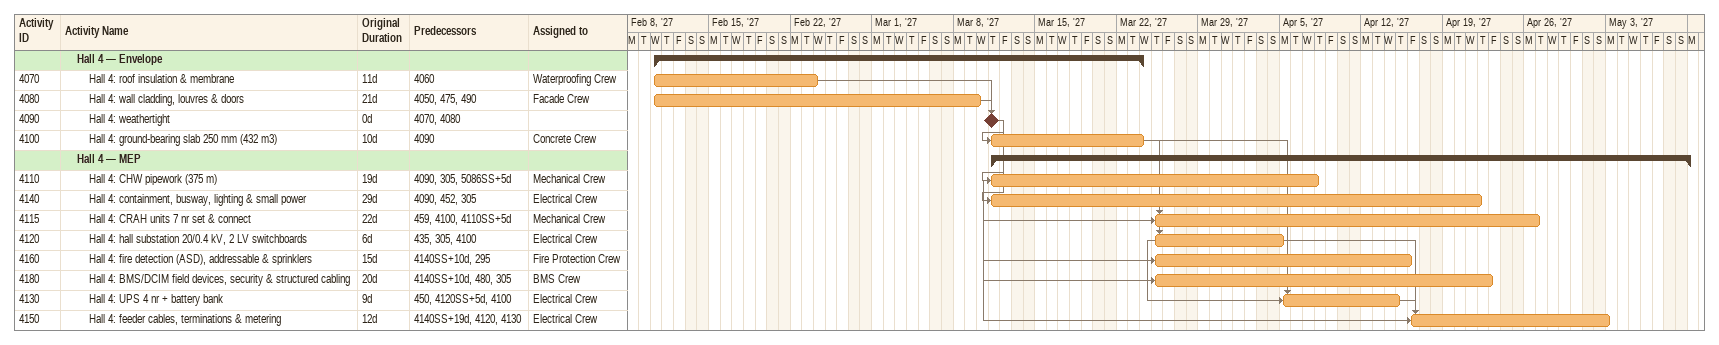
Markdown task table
| ID | Level | Task | Original duration | Start | Finish | Predecessors | Resources |
|---|---|---|---|---|---|---|---|
|  | 2 | **Hall 4 — Envelope** |  | 2027-02-10 | 2027-03-24 |  |  |
| 4070 | 3 | Hall 4: roof insulation & membrane | 11d | 2027-02-10 | 2027-02-24 | 4060 | Waterproofing Crew |
| 4080 | 3 | Hall 4: wall cladding, louvres & doors | 21d | 2027-02-10 | 2027-03-10 | 4050, 475, 490 | Facade Crew |
| 4090 | 3 | Hall 4: weathertight | 0d | 2027-03-11 | 2027-03-11 | 4070, 4080 |  |
| 4100 | 3 | Hall 4: ground-bearing slab 250 mm (432 m3) | 10d | 2027-03-11 | 2027-03-24 | 4090 | Concrete Crew |
|  | 2 | **Hall 4 — MEP** |  | 2027-03-11 | 2027-05-10 |  |  |
| 4110 | 3 | Hall 4: CHW pipework (375 m) | 19d | 2027-03-11 | 2027-04-08 | 4090, 305, 5086SS+5d | Mechanical Crew |
| 4140 | 3 | Hall 4: containment, busway, lighting & small power | 29d | 2027-03-11 | 2027-04-22 | 4090, 452, 305 | Electrical Crew |
| 4115 | 3 | Hall 4: CRAH units 7 nr set & connect | 22d | 2027-03-25 | 2027-04-27 | 459, 4100, 4110SS+5d | Mechanical Crew |
| 4120 | 3 | Hall 4: hall substation 20/0.4 kV, 2 LV switchboards | 6d | 2027-03-25 | 2027-04-05 | 435, 305, 4100 | Electrical Crew |
| 4160 | 3 | Hall 4: fire detection (ASD), addressable & sprinklers | 15d | 2027-03-25 | 2027-04-16 | 4140SS+10d, 295 | Fire Protection Crew |
| 4180 | 3 | Hall 4: BMS/DCIM field devices, security & structured cabling | 20d | 2027-03-25 | 2027-04-23 | 4140SS+10d, 480, 305 | BMS Crew |
| 4130 | 3 | Hall 4: UPS 4 nr + battery bank | 9d | 2027-04-05 | 2027-04-15 | 450, 4120SS+5d, 4100 | Electrical Crew |
| 4150 | 3 | Hall 4: feeder cables, terminations & metering | 12d | 2027-04-16 | 2027-05-03 | 4140SS+19d, 4120, 4130 | Electrical Crew |
